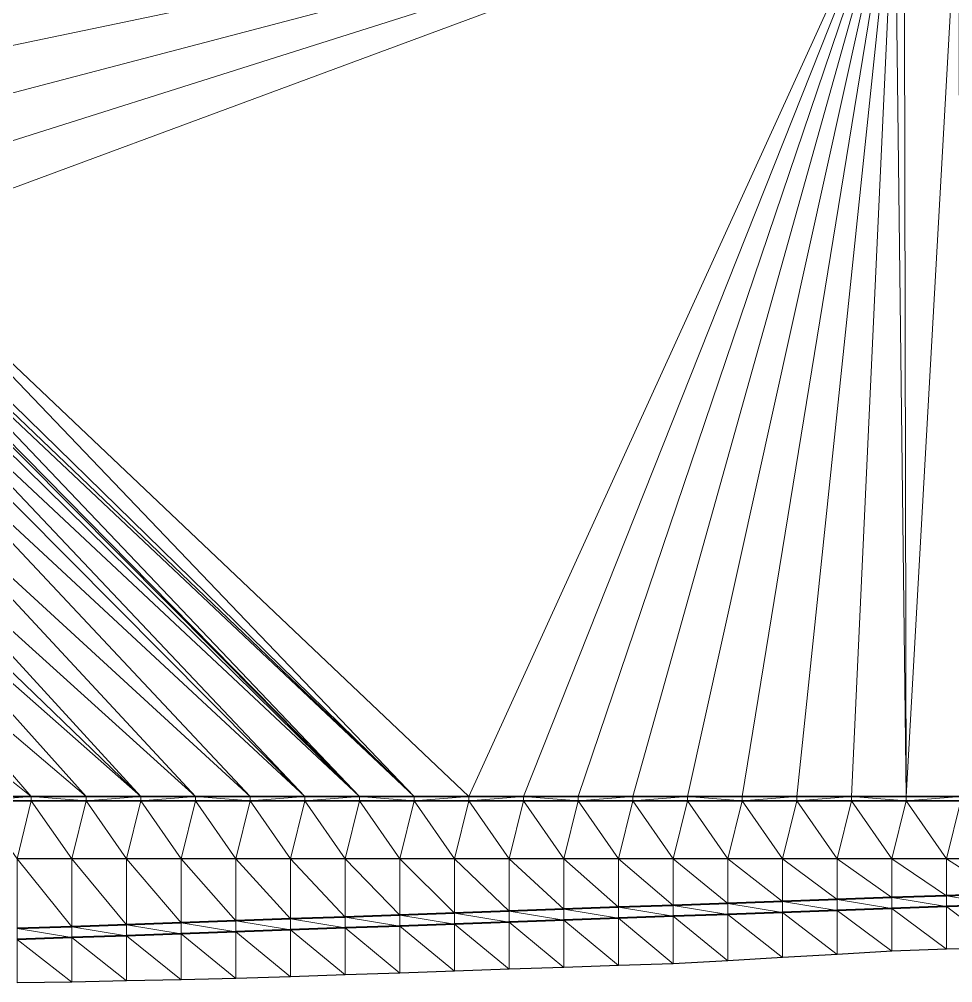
# Model space of a CAD drawing. Header units: metres. Extents: x 246428 to 246884, y 7418966 to 7419490.
# Drawn here: x 246635.7 to 246721.1, y 7419225.6 to 7419313.6 of the extents above; entities that cross this region are included whole.
import ezdxf

# ---------------------------------------------------------------- set-up
doc = ezdxf.new("R2010")
doc.units = ezdxf.units.M
doc.linetypes.add('blank name', pattern=[0])
doc.linetypes.add('HIDDEN', pattern=[9.525, 6.35, -3.175])
doc.layers.add('_12D_UNMAPPED', color=7, linetype='Continuous')
for name, color, linetype, lineweight in [('BATTER', 250, 'HIDDEN', 25), ('DRAINAGE_SWALE', 7, 'CHANNEL_DASHDOT_X4', 40), ('MISC_PATHS', 7, 'Continuous', 35)]:
    doc.layers.add(name, color=color, linetype=linetype, lineweight=lineweight)
for name, color, linetype, lineweight, true_color in [('KERB_BACK', 7, 'Continuous', 35, 0x5fd2ff), ('KERB_LINE', 7, 'Continuous', 18, 0xb9b9b9), ('KERB_TOP', 7, 'Continuous', 18, 0xb9b9b9)]:
    doc.layers.add(name, color=color, linetype=linetype, lineweight=lineweight, true_color=true_color)
doc.styles.get("Standard").update_dxf_attribs({"font": 'romans.shx', "width": 0.65})
doc.linetypes.add('CHANNEL_DASHDOT_X4', pattern='A,6,-1,1,-1,0.004,[">",Standard,S=4,R=0,X=0,Y=-1.7144],0.004,1,-1,6,-1,1,-1', length=20.008)

msp = doc.modelspace()

# ---------------------------------------------------------------- linework, layer by layer
at = {"layer": '_12D_UNMAPPED', "color": 3, "linetype": 'blank name', "lineweight": 0}
for points in [[(246622.898, 7419298.666, 33.86), (246622.898, 7419303.666, 33.895), (246715.767, 7419328.055, 34.725)], [(246622.898, 7419308.666, 33.931), (246622.898, 7419313.666, 33.966), (246715.767, 7419328.055, 34.725)], [(246622.898, 7419303.666, 33.895), (246622.898, 7419308.666, 33.931), (246715.767, 7419328.055, 34.725)], [(246622.898, 7419293.666, 33.825), (246622.898, 7419298.666, 33.86), (246715.767, 7419328.055, 34.725)], [(246676.802, 7419242.57, 33.845), (246622.898, 7419293.666, 33.825), (246715.767, 7419328.055, 34.725)], [(246681.802, 7419242.57, 33.88), (246676.802, 7419242.57, 33.845), (246715.767, 7419328.055, 34.725)], [(246686.802, 7419242.57, 33.915), (246681.802, 7419242.57, 33.88), (246715.767, 7419328.055, 34.725)], [(246691.802, 7419242.57, 33.951), (246686.802, 7419242.57, 33.915), (246715.767, 7419328.055, 34.725)], [(246696.802, 7419242.57, 33.986), (246691.802, 7419242.57, 33.951), (246715.767, 7419328.055, 34.725)], [(246701.802, 7419242.57, 34.021), (246696.802, 7419242.57, 33.986), (246715.767, 7419328.055, 34.725)], [(246706.802, 7419242.57, 34.057), (246701.802, 7419242.57, 34.021), (246715.767, 7419328.055, 34.725)], [(246711.802, 7419242.57, 34.092), (246706.802, 7419242.57, 34.057), (246715.767, 7419328.055, 34.725)], [(246716.802, 7419242.57, 34.127), (246711.802, 7419242.57, 34.092), (246715.767, 7419328.055, 34.725)], [(246716.802, 7419242.57, 34.127), (246715.767, 7419328.055, 34.725), (246716.617, 7419328.055, 34.731)], [(246716.802, 7419242.57, 34.127), (246716.617, 7419328.055, 34.731), (246721.617, 7419328.055, 34.766)], [(246721.802, 7419242.57, 34.163), (246716.802, 7419242.57, 34.127), (246721.617, 7419328.055, 34.766)], [(246622.898, 7419293.666, 33.825), (246676.802, 7419242.57, 33.845), (246671.802, 7419242.57, 33.809)], [(246622.898, 7419293.666, 33.825), (246671.802, 7419242.57, 33.809), (246622.898, 7419290.329, 33.801)], [(246671.802, 7419242.57, 33.809), (246622.898, 7419290.329, 33.801), (246622.898, 7419290.329, 33.801)], [(246671.802, 7419242.57, 33.809), (246622.898, 7419289.329, 33.794), (246622.898, 7419290.329, 33.801)], [(246671.802, 7419242.57, 33.809), (246622.898, 7419288.666, 33.789), (246622.898, 7419289.329, 33.794)], [(246671.802, 7419242.57, 33.809), (246622.898, 7419289.329, 33.794), (246622.898, 7419289.329, 33.794)], [(246671.802, 7419242.57, 33.809), (246666.802, 7419242.57, 33.774), (246622.898, 7419288.666, 33.789)], [(246666.802, 7419242.57, 33.774), (246622.898, 7419287.139, 33.779), (246622.898, 7419288.666, 33.789)], [(246666.802, 7419242.57, 33.774), (246622.898, 7419286.729, 33.776), (246622.898, 7419287.139, 33.779)], [(246666.802, 7419242.57, 33.774), (246622.898, 7419287.139, 33.779), (246622.898, 7419287.139, 33.779)], [(246666.802, 7419242.57, 33.774), (246622.898, 7419285.729, 33.769), (246622.898, 7419286.729, 33.776)], [(246666.802, 7419242.57, 33.774), (246622.898, 7419286.729, 33.776), (246622.898, 7419286.729, 33.776)], [(246666.802, 7419242.57, 33.774), (246622.898, 7419283.666, 33.754), (246622.898, 7419285.729, 33.769)], [(246666.802, 7419242.57, 33.774), (246622.898, 7419285.729, 33.769), (246622.898, 7419285.729, 33.769)], [(246666.802, 7419242.57, 33.774), (246661.802, 7419242.57, 33.739), (246622.898, 7419283.666, 33.754)], [(246661.802, 7419242.57, 33.739), (246622.898, 7419281.729, 33.74), (246622.898, 7419283.666, 33.754)], [(246661.802, 7419242.57, 33.739), (246622.898, 7419278.666, 33.719), (246622.898, 7419281.729, 33.74)], [(246661.802, 7419242.57, 33.739), (246622.898, 7419281.729, 33.74), (246622.898, 7419281.729, 33.74)], [(246622.898, 7419278.666, 33.719), (246661.802, 7419242.57, 33.739), (246656.802, 7419242.57, 33.703)], [(246622.898, 7419278.666, 33.719), (246656.802, 7419242.57, 33.703), (246622.898, 7419273.666, 33.683)], [(246651.802, 7419242.57, 33.668), (246622.898, 7419268.666, 33.648), (246622.898, 7419273.666, 33.683)], [(246656.802, 7419242.57, 33.703), (246651.802, 7419242.57, 33.668), (246622.898, 7419273.666, 33.683)], [(246646.802, 7419242.57, 33.632), (246622.898, 7419265.627, 33.626), (246622.898, 7419268.666, 33.648)], [(246651.802, 7419242.57, 33.668), (246646.802, 7419242.57, 33.632), (246622.898, 7419268.666, 33.648)], [(246646.802, 7419242.57, 33.632), (246622.898, 7419265.627, 33.626), (246622.898, 7419265.627, 33.626)], [(246646.802, 7419242.57, 33.632), (246622.898, 7419263.666, 33.613), (246622.898, 7419265.627, 33.626)], [(246622.898, 7419263.666, 33.613), (246646.802, 7419242.57, 33.632), (246641.802, 7419242.57, 33.597)], [(246622.898, 7419263.666, 33.613), (246641.802, 7419242.57, 33.597), (246622.898, 7419258.666, 33.577)], [(246636.802, 7419242.57, 33.562), (246622.898, 7419253.666, 33.542), (246622.898, 7419258.666, 33.577)], [(246641.802, 7419242.57, 33.597), (246636.802, 7419242.57, 33.562), (246622.898, 7419258.666, 33.577)], [(246636.802, 7419242.57, 33.562), (246631.802, 7419242.57, 33.526), (246622.898, 7419253.666, 33.542)], [(246631.802, 7419242.57, 33.526), (246636.802, 7419242.57, 33.562), (246631.802, 7419242.189, 33.526)], [(246636.802, 7419242.57, 33.562), (246636.802, 7419242.189, 33.562), (246631.802, 7419242.189, 33.526)], [(246636.802, 7419242.57, 33.562), (246641.802, 7419242.57, 33.597), (246641.802, 7419242.189, 33.597)], [(246636.802, 7419242.189, 33.562), (246636.802, 7419242.57, 33.562), (246641.802, 7419242.189, 33.597)], [(246641.802, 7419242.57, 33.597), (246646.802, 7419242.57, 33.632), (246641.802, 7419242.189, 33.597)], [(246646.802, 7419242.57, 33.632), (246646.802, 7419242.189, 33.632), (246641.802, 7419242.189, 33.597)], [(246646.802, 7419242.57, 33.632), (246651.802, 7419242.57, 33.668), (246646.802, 7419242.189, 33.632)], [(246651.802, 7419242.57, 33.668), (246651.802, 7419242.189, 33.668), (246646.802, 7419242.189, 33.632)], [(246651.802, 7419242.189, 33.668), (246651.802, 7419242.57, 33.668), (246656.802, 7419242.189, 33.703)], [(246651.802, 7419242.57, 33.668), (246656.802, 7419242.57, 33.703), (246656.802, 7419242.189, 33.703)], [(246656.802, 7419242.57, 33.703), (246661.802, 7419242.57, 33.739), (246656.802, 7419242.189, 33.703)], [(246661.802, 7419242.57, 33.739), (246661.802, 7419242.189, 33.739), (246656.802, 7419242.189, 33.703)], [(246661.802, 7419242.57, 33.739), (246666.802, 7419242.57, 33.774), (246661.802, 7419242.189, 33.739)], [(246666.802, 7419242.57, 33.774), (246666.802, 7419242.189, 33.774), (246661.802, 7419242.189, 33.739)], [(246666.802, 7419242.189, 33.774), (246666.802, 7419242.57, 33.774), (246671.802, 7419242.189, 33.809)], [(246666.802, 7419242.57, 33.774), (246671.802, 7419242.57, 33.809), (246671.802, 7419242.189, 33.809)], [(246671.802, 7419242.57, 33.809), (246676.802, 7419242.57, 33.845), (246671.802, 7419242.189, 33.809)], [(246676.802, 7419242.57, 33.845), (246676.802, 7419242.189, 33.845), (246671.802, 7419242.189, 33.809)], [(246676.802, 7419242.57, 33.845), (246681.802, 7419242.57, 33.88), (246676.802, 7419242.189, 33.845)], [(246681.802, 7419242.57, 33.88), (246681.802, 7419242.189, 33.88), (246676.802, 7419242.189, 33.845)], [(246681.802, 7419242.57, 33.88), (246686.802, 7419242.57, 33.915), (246686.802, 7419242.189, 33.915)], [(246681.802, 7419242.189, 33.88), (246681.802, 7419242.57, 33.88), (246686.802, 7419242.189, 33.915)], [(246686.802, 7419242.57, 33.915), (246691.802, 7419242.57, 33.951), (246686.802, 7419242.189, 33.915)], [(246691.802, 7419242.57, 33.951), (246691.802, 7419242.189, 33.951), (246686.802, 7419242.189, 33.915)], [(246691.802, 7419242.57, 33.951), (246696.802, 7419242.57, 33.986), (246691.802, 7419242.189, 33.951)], [(246696.802, 7419242.57, 33.986), (246696.802, 7419242.189, 33.986), (246691.802, 7419242.189, 33.951)], [(246696.802, 7419242.189, 33.986), (246696.802, 7419242.57, 33.986), (246701.802, 7419242.189, 34.021)], [(246696.802, 7419242.57, 33.986), (246701.802, 7419242.57, 34.021), (246701.802, 7419242.189, 34.021)], [(246701.802, 7419242.57, 34.021), (246706.802, 7419242.57, 34.057), (246701.802, 7419242.189, 34.021)], [(246706.802, 7419242.57, 34.057), (246706.802, 7419242.189, 34.057), (246701.802, 7419242.189, 34.021)], [(246706.802, 7419242.57, 34.057), (246711.802, 7419242.57, 34.092), (246706.802, 7419242.189, 34.057)], [(246711.802, 7419242.57, 34.092), (246711.802, 7419242.189, 34.092), (246706.802, 7419242.189, 34.057)], [(246711.802, 7419242.189, 34.092), (246711.802, 7419242.57, 34.092), (246716.802, 7419242.189, 34.127)], [(246711.802, 7419242.57, 34.092), (246716.802, 7419242.57, 34.127), (246716.802, 7419242.189, 34.127)], [(246716.802, 7419242.57, 34.127), (246721.802, 7419242.57, 34.163), (246716.802, 7419242.189, 34.127)], [(246721.802, 7419242.57, 34.163), (246721.802, 7419242.189, 34.163), (246716.802, 7419242.189, 34.127)], [(246631.802, 7419242.189, 33.526), (246636.802, 7419242.189, 33.562), (246635.493, 7419236.889, 33.472)], [(246636.802, 7419242.189, 33.562), (246640.493, 7419236.889, 33.507), (246635.493, 7419236.889, 33.472)], [(246640.493, 7419236.889, 33.507), (246636.802, 7419242.189, 33.562), (246641.802, 7419242.189, 33.597)], [(246640.493, 7419236.889, 33.507), (246641.802, 7419242.189, 33.597), (246645.493, 7419236.889, 33.543)], [(246641.802, 7419242.189, 33.597), (246646.802, 7419242.189, 33.632), (246645.493, 7419236.889, 33.543)], [(246646.802, 7419242.189, 33.632), (246650.493, 7419236.889, 33.578), (246645.493, 7419236.889, 33.543)], [(246646.802, 7419242.189, 33.632), (246651.802, 7419242.189, 33.668), (246650.493, 7419236.889, 33.578)], [(246651.802, 7419242.189, 33.668), (246655.493, 7419236.889, 33.613), (246650.493, 7419236.889, 33.578)], [(246655.493, 7419236.889, 33.613), (246651.802, 7419242.189, 33.668), (246656.802, 7419242.189, 33.703)], [(246655.493, 7419236.889, 33.613), (246656.802, 7419242.189, 33.703), (246660.493, 7419236.889, 33.649)], [(246656.802, 7419242.189, 33.703), (246661.802, 7419242.189, 33.739), (246660.493, 7419236.889, 33.649)], [(246661.802, 7419242.189, 33.739), (246665.493, 7419236.889, 33.684), (246660.493, 7419236.889, 33.649)], [(246661.802, 7419242.189, 33.739), (246666.802, 7419242.189, 33.774), (246665.493, 7419236.889, 33.684)], [(246665.493, 7419236.889, 33.684), (246666.802, 7419242.189, 33.774), (246670.493, 7419236.889, 33.719)], [(246666.802, 7419242.189, 33.774), (246671.802, 7419242.189, 33.809), (246670.493, 7419236.889, 33.719)], [(246671.802, 7419242.189, 33.809), (246675.493, 7419236.889, 33.755), (246670.493, 7419236.889, 33.719)], [(246671.802, 7419242.189, 33.809), (246676.802, 7419242.189, 33.845), (246675.493, 7419236.889, 33.755)], [(246676.802, 7419242.189, 33.845), (246680.493, 7419236.889, 33.79), (246675.493, 7419236.889, 33.755)], [(246676.802, 7419242.189, 33.845), (246681.802, 7419242.189, 33.88), (246680.493, 7419236.889, 33.79)], [(246680.493, 7419236.889, 33.79), (246681.802, 7419242.189, 33.88), (246685.493, 7419236.889, 33.826)], [(246681.802, 7419242.189, 33.88), (246686.802, 7419242.189, 33.915), (246685.493, 7419236.889, 33.826)], [(246686.802, 7419242.189, 33.915), (246690.493, 7419236.889, 33.861), (246685.493, 7419236.889, 33.826)], [(246686.802, 7419242.189, 33.915), (246691.802, 7419242.189, 33.951), (246690.493, 7419236.889, 33.861)], [(246691.802, 7419242.189, 33.951), (246695.493, 7419236.889, 33.896), (246690.493, 7419236.889, 33.861)], [(246691.802, 7419242.189, 33.951), (246696.802, 7419242.189, 33.986), (246695.493, 7419236.889, 33.896)], [(246695.493, 7419236.889, 33.896), (246696.802, 7419242.189, 33.986), (246700.493, 7419236.889, 33.932)], [(246696.802, 7419242.189, 33.986), (246701.802, 7419242.189, 34.021), (246700.493, 7419236.889, 33.932)], [(246701.802, 7419242.189, 34.021), (246705.493, 7419236.889, 33.967), (246700.493, 7419236.889, 33.932)], [(246701.802, 7419242.189, 34.021), (246706.802, 7419242.189, 34.057), (246705.493, 7419236.889, 33.967)], [(246706.802, 7419242.189, 34.057), (246710.493, 7419236.889, 34.002), (246705.493, 7419236.889, 33.967)], [(246706.802, 7419242.189, 34.057), (246711.802, 7419242.189, 34.092), (246710.493, 7419236.889, 34.002)], [(246710.493, 7419236.889, 34.002), (246711.802, 7419242.189, 34.092), (246715.493, 7419236.889, 34.038)], [(246711.802, 7419242.189, 34.092), (246716.802, 7419242.189, 34.127), (246715.493, 7419236.889, 34.038)], [(246716.802, 7419242.189, 34.127), (246720.493, 7419236.889, 34.073), (246715.493, 7419236.889, 34.038)], [(246716.802, 7419242.189, 34.127), (246721.802, 7419242.189, 34.163), (246720.493, 7419236.889, 34.073)], [(246721.802, 7419242.189, 34.163), (246725.493, 7419236.889, 34.108), (246720.493, 7419236.889, 34.073)], [(246640.493, 7419236.889, 33.507), (246640.493, 7419230.679, 31.955), (246635.493, 7419236.889, 33.472)], [(246640.493, 7419230.679, 31.955), (246635.493, 7419230.502, 31.875), (246635.493, 7419236.889, 33.472)], [(246640.493, 7419230.679, 31.955), (246640.493, 7419236.889, 33.507), (246645.493, 7419230.856, 32.034)], [(246645.493, 7419230.856, 32.034), (246640.493, 7419236.889, 33.507), (246645.493, 7419236.889, 33.543)], [(246650.493, 7419236.889, 33.578), (246650.493, 7419231.033, 32.114), (246645.493, 7419236.889, 33.543)], [(246650.493, 7419231.033, 32.114), (246645.493, 7419230.856, 32.034), (246645.493, 7419236.889, 33.543)], [(246655.493, 7419236.889, 33.613), (246655.493, 7419231.21, 32.194), (246650.493, 7419236.889, 33.578)], [(246655.493, 7419231.21, 32.194), (246650.493, 7419231.033, 32.114), (246650.493, 7419236.889, 33.578)], [(246655.493, 7419231.21, 32.194), (246655.493, 7419236.889, 33.613), (246660.493, 7419231.387, 32.273)], [(246660.493, 7419231.387, 32.273), (246655.493, 7419236.889, 33.613), (246660.493, 7419236.889, 33.649)], [(246665.493, 7419236.889, 33.684), (246665.493, 7419231.564, 32.353), (246660.493, 7419236.889, 33.649)], [(246665.493, 7419231.564, 32.353), (246660.493, 7419231.387, 32.273), (246660.493, 7419236.889, 33.649)], [(246665.493, 7419231.564, 32.353), (246665.493, 7419236.889, 33.684), (246670.493, 7419231.741, 32.432)], [(246670.493, 7419231.741, 32.432), (246665.493, 7419236.889, 33.684), (246670.493, 7419236.889, 33.719)], [(246675.493, 7419236.889, 33.755), (246675.493, 7419231.918, 32.512), (246670.493, 7419236.889, 33.719)], [(246675.493, 7419231.918, 32.512), (246670.493, 7419231.741, 32.432), (246670.493, 7419236.889, 33.719)], [(246680.493, 7419236.889, 33.79), (246680.493, 7419232.095, 32.592), (246675.493, 7419236.889, 33.755)], [(246680.493, 7419232.095, 32.592), (246675.493, 7419231.918, 32.512), (246675.493, 7419236.889, 33.755)], [(246680.493, 7419232.095, 32.592), (246680.493, 7419236.889, 33.79), (246685.493, 7419232.272, 32.671)], [(246685.493, 7419232.272, 32.671), (246680.493, 7419236.889, 33.79), (246685.493, 7419236.889, 33.826)], [(246690.493, 7419236.889, 33.861), (246690.493, 7419232.449, 32.751), (246685.493, 7419236.889, 33.826)], [(246690.493, 7419232.449, 32.751), (246685.493, 7419232.272, 32.671), (246685.493, 7419236.889, 33.826)], [(246695.493, 7419236.889, 33.896), (246695.493, 7419232.626, 32.83), (246690.493, 7419236.889, 33.861)], [(246695.493, 7419232.626, 32.83), (246690.493, 7419232.449, 32.751), (246690.493, 7419236.889, 33.861)], [(246695.493, 7419232.626, 32.83), (246695.493, 7419236.889, 33.896), (246700.493, 7419232.803, 32.91)], [(246700.493, 7419232.803, 32.91), (246695.493, 7419236.889, 33.896), (246700.493, 7419236.889, 33.932)], [(246705.493, 7419236.889, 33.967), (246705.493, 7419232.98, 32.99), (246700.493, 7419236.889, 33.932)], [(246705.493, 7419232.98, 32.99), (246700.493, 7419232.803, 32.91), (246700.493, 7419236.889, 33.932)], [(246710.493, 7419233.157, 33.069), (246705.493, 7419232.98, 32.99), (246705.493, 7419236.889, 33.967)], [(246710.493, 7419236.889, 34.002), (246710.493, 7419233.157, 33.069), (246705.493, 7419236.889, 33.967)], [(246710.493, 7419233.157, 33.069), (246710.493, 7419236.889, 34.002), (246715.493, 7419233.334, 33.149)], [(246715.493, 7419233.334, 33.149), (246710.493, 7419236.889, 34.002), (246715.493, 7419236.889, 34.038)], [(246720.493, 7419236.889, 34.073), (246720.493, 7419233.511, 33.228), (246715.493, 7419236.889, 34.038)], [(246720.493, 7419233.511, 33.228), (246715.493, 7419233.334, 33.149), (246715.493, 7419236.889, 34.038)], [(246725.493, 7419233.687, 33.308), (246720.493, 7419233.511, 33.228), (246720.493, 7419236.889, 34.073)], [(246725.493, 7419236.889, 34.108), (246725.493, 7419233.687, 33.308), (246720.493, 7419236.889, 34.073)], [(246720.493, 7419233.511, 33.228), (246725.493, 7419233.687, 33.308), (246725.493, 7419232.687, 33.288)], [(246695.493, 7419232.626, 32.83), (246700.493, 7419232.803, 32.91), (246700.493, 7419231.803, 32.89)], [(246700.493, 7419232.803, 32.91), (246705.493, 7419232.98, 32.99), (246705.493, 7419231.98, 32.97)], [(246700.493, 7419232.803, 32.91), (246705.493, 7419231.98, 32.97), (246700.493, 7419231.803, 32.89)], [(246705.493, 7419232.98, 32.99), (246710.493, 7419233.157, 33.069), (246710.493, 7419232.157, 33.049)], [(246705.493, 7419232.98, 32.99), (246710.493, 7419232.157, 33.049), (246705.493, 7419231.98, 32.97)], [(246710.493, 7419233.157, 33.069), (246715.493, 7419233.334, 33.149), (246715.493, 7419232.334, 33.129)], [(246710.493, 7419232.157, 33.049), (246710.493, 7419233.157, 33.069), (246715.493, 7419232.334, 33.129)], [(246715.493, 7419233.334, 33.149), (246720.493, 7419233.511, 33.228), (246720.493, 7419232.511, 33.208)], [(246715.493, 7419233.334, 33.149), (246720.493, 7419232.511, 33.208), (246715.493, 7419232.334, 33.129)], [(246720.493, 7419233.511, 33.228), (246725.493, 7419232.687, 33.288), (246720.493, 7419232.511, 33.208)], [(246725.493, 7419232.687, 33.288), (246725.493, 7419228.707, 34.283), (246720.493, 7419232.511, 33.208)], [(246670.493, 7419231.741, 32.432), (246675.493, 7419231.918, 32.512), (246675.493, 7419230.918, 32.492)], [(246675.493, 7419231.918, 32.512), (246680.493, 7419232.095, 32.592), (246680.493, 7419231.095, 32.572)], [(246675.493, 7419231.918, 32.512), (246680.493, 7419231.095, 32.572), (246675.493, 7419230.918, 32.492)], [(246680.493, 7419232.095, 32.592), (246685.493, 7419232.272, 32.671), (246685.493, 7419231.272, 32.651)], [(246680.493, 7419231.095, 32.572), (246680.493, 7419232.095, 32.592), (246685.493, 7419231.272, 32.651)], [(246685.493, 7419232.272, 32.671), (246690.493, 7419232.449, 32.751), (246690.493, 7419231.449, 32.731)], [(246685.493, 7419232.272, 32.671), (246690.493, 7419231.449, 32.731), (246685.493, 7419231.272, 32.651)], [(246690.493, 7419232.449, 32.751), (246695.493, 7419232.626, 32.83), (246695.493, 7419231.626, 32.81)], [(246690.493, 7419232.449, 32.751), (246695.493, 7419231.626, 32.81), (246690.493, 7419231.449, 32.731)], [(246695.493, 7419231.626, 32.81), (246695.493, 7419232.626, 32.83), (246700.493, 7419231.803, 32.89)], [(246700.493, 7419227.569, 33.948), (246695.493, 7419231.626, 32.81), (246700.493, 7419231.803, 32.89)], [(246705.493, 7419231.98, 32.97), (246705.493, 7419227.857, 34), (246700.493, 7419231.803, 32.89)], [(246705.493, 7419227.857, 34), (246700.493, 7419227.569, 33.948), (246700.493, 7419231.803, 32.89)], [(246710.493, 7419232.157, 33.049), (246710.493, 7419228.145, 34.052), (246705.493, 7419231.98, 32.97)], [(246710.493, 7419228.145, 34.052), (246705.493, 7419227.857, 34), (246705.493, 7419231.98, 32.97)], [(246715.493, 7419228.432, 34.104), (246710.493, 7419232.157, 33.049), (246715.493, 7419232.334, 33.129)], [(246710.493, 7419228.145, 34.052), (246710.493, 7419232.157, 33.049), (246715.493, 7419228.432, 34.104)], [(246720.493, 7419232.511, 33.208), (246720.493, 7419228.615, 34.182), (246715.493, 7419232.334, 33.129)], [(246720.493, 7419228.615, 34.182), (246715.493, 7419228.432, 34.104), (246715.493, 7419232.334, 33.129)], [(246725.493, 7419228.707, 34.283), (246720.493, 7419228.615, 34.182), (246720.493, 7419232.511, 33.208)], [(246645.493, 7419230.856, 32.034), (246650.493, 7419231.033, 32.114), (246650.493, 7419230.033, 32.094)], [(246650.493, 7419231.033, 32.114), (246655.493, 7419231.21, 32.194), (246655.493, 7419230.21, 32.174)], [(246650.493, 7419231.033, 32.114), (246655.493, 7419230.21, 32.174), (246650.493, 7419230.033, 32.094)], [(246655.493, 7419231.21, 32.194), (246660.493, 7419231.387, 32.273), (246660.493, 7419230.387, 32.253)], [(246655.493, 7419230.21, 32.174), (246655.493, 7419231.21, 32.194), (246660.493, 7419230.387, 32.253)], [(246660.493, 7419231.387, 32.273), (246665.493, 7419231.564, 32.353), (246665.493, 7419230.564, 32.333)], [(246660.493, 7419231.387, 32.273), (246665.493, 7419230.564, 32.333), (246660.493, 7419230.387, 32.253)], [(246665.493, 7419231.564, 32.353), (246670.493, 7419231.741, 32.432), (246670.493, 7419230.741, 32.412)], [(246665.493, 7419230.564, 32.333), (246665.493, 7419231.564, 32.353), (246670.493, 7419230.741, 32.412)], [(246670.493, 7419231.741, 32.432), (246675.493, 7419230.918, 32.492), (246670.493, 7419230.741, 32.412)], [(246675.493, 7419230.918, 32.492), (246675.493, 7419226.616, 33.568), (246670.493, 7419230.741, 32.412)], [(246680.493, 7419231.095, 32.572), (246680.493, 7419226.783, 33.649), (246675.493, 7419230.918, 32.492)], [(246680.493, 7419226.783, 33.649), (246675.493, 7419226.616, 33.568), (246675.493, 7419230.918, 32.492)], [(246685.493, 7419226.95, 33.732), (246680.493, 7419231.095, 32.572), (246685.493, 7419231.272, 32.651)], [(246685.493, 7419226.95, 33.732), (246680.493, 7419226.783, 33.649), (246680.493, 7419231.095, 32.572)], [(246690.493, 7419231.449, 32.731), (246690.493, 7419227.118, 33.814), (246685.493, 7419231.272, 32.651)], [(246690.493, 7419227.118, 33.814), (246685.493, 7419226.95, 33.732), (246685.493, 7419231.272, 32.651)], [(246695.493, 7419231.626, 32.81), (246695.493, 7419227.285, 33.896), (246690.493, 7419231.449, 32.731)], [(246695.493, 7419227.285, 33.896), (246690.493, 7419227.118, 33.814), (246690.493, 7419231.449, 32.731)], [(246700.493, 7419227.569, 33.948), (246695.493, 7419227.285, 33.896), (246695.493, 7419231.626, 32.81)], [(246635.493, 7419230.502, 31.875), (246640.493, 7419230.679, 31.955), (246640.493, 7419229.679, 31.935)], [(246635.493, 7419230.502, 31.875), (246640.493, 7419229.679, 31.935), (246635.493, 7419229.502, 31.855)], [(246640.493, 7419230.679, 31.955), (246645.493, 7419230.856, 32.034), (246645.493, 7419229.856, 32.014)], [(246640.493, 7419229.679, 31.935), (246640.493, 7419230.679, 31.955), (246645.493, 7419229.856, 32.014)], [(246645.493, 7419230.856, 32.034), (246650.493, 7419230.033, 32.094), (246645.493, 7419229.856, 32.014)], [(246650.493, 7419230.033, 32.094), (246650.493, 7419225.825, 33.146), (246645.493, 7419229.856, 32.014)], [(246655.493, 7419230.21, 32.174), (246655.493, 7419225.934, 33.243), (246650.493, 7419230.033, 32.094)], [(246655.493, 7419225.934, 33.243), (246650.493, 7419225.825, 33.146), (246650.493, 7419230.033, 32.094)], [(246660.493, 7419226.104, 33.324), (246655.493, 7419230.21, 32.174), (246660.493, 7419230.387, 32.253)], [(246660.493, 7419226.104, 33.324), (246655.493, 7419225.934, 33.243), (246655.493, 7419230.21, 32.174)], [(246665.493, 7419230.564, 32.333), (246665.493, 7419226.275, 33.405), (246660.493, 7419230.387, 32.253)], [(246665.493, 7419226.275, 33.405), (246660.493, 7419226.104, 33.324), (246660.493, 7419230.387, 32.253)], [(246670.493, 7419226.445, 33.486), (246665.493, 7419230.564, 32.333), (246670.493, 7419230.741, 32.412)], [(246670.493, 7419226.445, 33.486), (246665.493, 7419226.275, 33.405), (246665.493, 7419230.564, 32.333)], [(246675.493, 7419226.616, 33.568), (246670.493, 7419226.445, 33.486), (246670.493, 7419230.741, 32.412)], [(246640.493, 7419229.679, 31.935), (246640.493, 7419225.613, 32.951), (246635.493, 7419229.502, 31.855)], [(246640.493, 7419225.613, 32.951), (246635.493, 7419225.559, 32.841), (246635.493, 7419229.502, 31.855)], [(246645.493, 7419225.719, 33.049), (246640.493, 7419229.679, 31.935), (246645.493, 7419229.856, 32.014)], [(246645.493, 7419225.719, 33.049), (246640.493, 7419225.613, 32.951), (246640.493, 7419229.679, 31.935)], [(246650.493, 7419225.825, 33.146), (246645.493, 7419225.719, 33.049), (246645.493, 7419229.856, 32.014)]]:
    msp.add_3dface(points, dxfattribs=at)
at = {"layer": 'BATTER'}
for points in [[(246725.493, 7419236.889, 34.108), (246720.493, 7419236.889, 34.073), (246715.493, 7419236.889, 34.038), (246710.493, 7419236.889, 34.002), (246705.493, 7419236.889, 33.967), (246700.493, 7419236.889, 33.932), (246695.493, 7419236.889, 33.896), (246690.493, 7419236.889, 33.861), (246685.493, 7419236.889, 33.826), (246680.493, 7419236.889, 33.79), (246675.493, 7419236.889, 33.755), (246670.493, 7419236.889, 33.719), (246665.493, 7419236.889, 33.684), (246660.493, 7419236.889, 33.649), (246655.493, 7419236.889, 33.613), (246650.493, 7419236.889, 33.578), (246645.493, 7419236.889, 33.543), (246640.493, 7419236.889, 33.507), (246635.493, 7419236.889, 33.472)], [(246725.493, 7419228.707, 34.283), (246720.493, 7419228.615, 34.182), (246715.493, 7419228.432, 34.104), (246710.493, 7419228.145, 34.052), (246705.493, 7419227.857, 34), (246700.493, 7419227.569, 33.948), (246695.493, 7419227.285, 33.896), (246690.493, 7419227.118, 33.814), (246685.493, 7419226.95, 33.732), (246680.493, 7419226.783, 33.649), (246675.493, 7419226.616, 33.568), (246670.493, 7419226.445, 33.486), (246665.493, 7419226.275, 33.405), (246660.493, 7419226.104, 33.324), (246655.493, 7419225.934, 33.243), (246650.493, 7419225.825, 33.146), (246645.493, 7419225.719, 33.049), (246640.493, 7419225.613, 32.951), (246635.493, 7419225.559, 32.841)]]:
    msp.add_polyline3d(points, dxfattribs=at)
at = {"layer": 'DRAINAGE_SWALE'}
for points in [[(246725.493, 7419233.687, 33.308), (246720.493, 7419233.511, 33.228), (246715.493, 7419233.334, 33.149), (246710.493, 7419233.157, 33.069), (246705.493, 7419232.98, 32.99), (246700.493, 7419232.803, 32.91), (246695.493, 7419232.626, 32.83), (246690.493, 7419232.449, 32.751), (246685.493, 7419232.272, 32.671), (246680.493, 7419232.095, 32.592), (246675.493, 7419231.918, 32.512), (246670.493, 7419231.741, 32.432), (246665.493, 7419231.564, 32.353), (246660.493, 7419231.387, 32.273), (246655.493, 7419231.21, 32.194), (246650.493, 7419231.033, 32.114), (246645.493, 7419230.856, 32.034), (246640.493, 7419230.679, 31.955), (246635.493, 7419230.502, 31.875)], [(246725.493, 7419232.687, 33.288), (246720.493, 7419232.511, 33.208), (246715.493, 7419232.334, 33.129), (246710.493, 7419232.157, 33.049), (246705.493, 7419231.98, 32.97), (246700.493, 7419231.803, 32.89), (246695.493, 7419231.626, 32.81), (246690.493, 7419231.449, 32.731), (246685.493, 7419231.272, 32.651), (246680.493, 7419231.095, 32.572), (246675.493, 7419230.918, 32.492), (246670.493, 7419230.741, 32.412), (246665.493, 7419230.564, 32.333), (246660.493, 7419230.387, 32.253), (246655.493, 7419230.21, 32.174), (246650.493, 7419230.033, 32.094), (246645.493, 7419229.856, 32.014), (246640.493, 7419229.679, 31.935), (246635.493, 7419229.502, 31.855)]]:
    msp.add_polyline3d(points, dxfattribs=at)
at = {"layer": 'KERB_BACK'}
msp.add_polyline3d([(246721.802, 7419242.189, 34.163), (246716.802, 7419242.189, 34.127), (246711.802, 7419242.189, 34.092), (246706.802, 7419242.189, 34.057), (246701.802, 7419242.189, 34.021), (246696.802, 7419242.189, 33.986), (246691.802, 7419242.189, 33.951), (246686.802, 7419242.189, 33.915), (246681.802, 7419242.189, 33.88), (246676.802, 7419242.189, 33.845), (246671.802, 7419242.189, 33.809), (246666.802, 7419242.189, 33.774), (246661.802, 7419242.189, 33.739), (246656.802, 7419242.189, 33.703), (246651.802, 7419242.189, 33.668), (246646.802, 7419242.189, 33.632), (246641.802, 7419242.189, 33.597), (246636.802, 7419242.189, 33.562), (246631.802, 7419242.189, 33.526)], dxfattribs=at)
at = {"layer": 'KERB_LINE'}
msp.add_polyline3d([(246721.802, 7419242.57, 34.163), (246716.802, 7419242.57, 34.127), (246711.802, 7419242.57, 34.092), (246706.802, 7419242.57, 34.057), (246701.802, 7419242.57, 34.021), (246696.802, 7419242.57, 33.986), (246691.802, 7419242.57, 33.951), (246686.802, 7419242.57, 33.915), (246681.802, 7419242.57, 33.88), (246676.802, 7419242.57, 33.845), (246671.802, 7419242.57, 33.809), (246666.802, 7419242.57, 33.774), (246661.802, 7419242.57, 33.739), (246656.802, 7419242.57, 33.703), (246651.802, 7419242.57, 33.668), (246646.802, 7419242.57, 33.632), (246641.802, 7419242.57, 33.597), (246636.802, 7419242.57, 33.562), (246631.802, 7419242.57, 33.526)], dxfattribs=at)
at = {"layer": 'KERB_TOP'}
msp.add_polyline3d([(246721.802, 7419242.57, 34.163), (246716.802, 7419242.57, 34.127), (246711.802, 7419242.57, 34.092), (246706.802, 7419242.57, 34.057), (246701.802, 7419242.57, 34.021), (246696.802, 7419242.57, 33.986), (246691.802, 7419242.57, 33.951), (246686.802, 7419242.57, 33.915), (246681.802, 7419242.57, 33.88), (246676.802, 7419242.57, 33.845), (246671.802, 7419242.57, 33.809), (246666.802, 7419242.57, 33.774), (246661.802, 7419242.57, 33.739), (246656.802, 7419242.57, 33.703), (246651.802, 7419242.57, 33.668), (246646.802, 7419242.57, 33.632), (246641.802, 7419242.57, 33.597), (246636.802, 7419242.57, 33.562), (246631.802, 7419242.57, 33.526)], dxfattribs=at)
at = {"layer": 'MISC_PATHS'}
msp.add_polyline3d([(246721.802, 7419242.57, 34.163), (246716.802, 7419242.57, 34.127), (246711.802, 7419242.57, 34.092), (246706.802, 7419242.57, 34.057), (246701.802, 7419242.57, 34.021), (246696.802, 7419242.57, 33.986), (246691.802, 7419242.57, 33.951), (246686.802, 7419242.57, 33.915), (246681.802, 7419242.57, 33.88), (246676.802, 7419242.57, 33.845), (246671.802, 7419242.57, 33.809), (246666.802, 7419242.57, 33.774), (246661.802, 7419242.57, 33.739), (246656.802, 7419242.57, 33.703), (246651.802, 7419242.57, 33.668), (246646.802, 7419242.57, 33.632), (246641.802, 7419242.57, 33.597), (246636.802, 7419242.57, 33.562), (246631.802, 7419242.57, 33.526)], dxfattribs=at)

doc.saveas('drawing.dxf')
